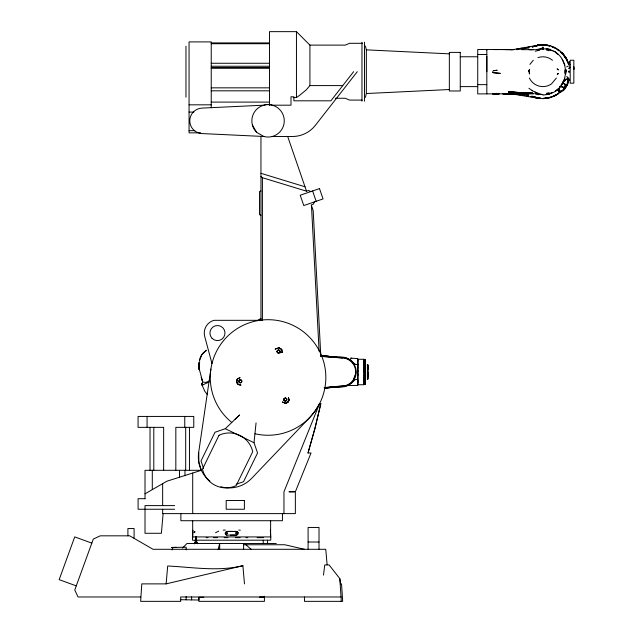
<?xml version="1.0" encoding="UTF-8"?>
<svg xmlns="http://www.w3.org/2000/svg" width="633" height="633" viewBox="0 0 633 633"><rect width="100%" height="100%" fill="white"/><g stroke="black" fill="none" stroke-linecap="round" stroke-linejoin="round"><path stroke-width="0.95" d="M198.889 600.155L198.889 597.299L203.858 597.259M261.358 597.283L259.459 597.259L264.412 596.966M357.787 382.783L357.787 380.164M357.787 375.646L357.787 373.85M357.787 372.014L357.787 370.178M357.787 368.382L357.787 366.657M357.787 365.455L357.787 363.864M357.787 361.253L357.787 360.422M364.157 383.82L364.157 383.266M364.157 382.372L364.157 378.218M364.157 379.571L364.157 377.165M364.157 376.057L364.157 374.871M364.157 371.112L364.157 368.359M364.157 367.678L364.157 365.993M364.157 365.154L364.157 361.696M364.157 363.35L364.157 362.78M364.157 361.854L364.157 360.763M364.157 360.209L364.157 359.607M365.106 380.647L365.106 379.491M365.106 378.985L365.106 377.268M365.106 376.975L365.106 371.349M365.106 372.006L365.106 370.455M365.106 369.522L365.106 363.382M365.106 363.136L365.106 363.477M365.225 383.693C365.225 386.407 365.217 380.211 365.249 384.191L364.703 383.661L365.249 383.131L364.703 383.139L365.249 383.131L365.241 384.191L364.711 384.191M365.288 379.009L365.249 371.397L364.703 371.405M365.431 378.542L365.431 381.082L365.431 375.701M365.431 363.674L365.249 361.459L365.431 373.478L365.431 371.595M365.431 364.917L365.431 362.946L365.399 364.236M365.391 381.042L365.399 379.42M367.662 376.39L367.654 371.484L367.797 372.924M367.797 377.205L367.646 368.121M367.797 368.438L367.797 364.75L367.654 369.767M367.797 376.548L367.654 374.483M486.832 50.039L486.832 49.485L486.832 93.898M486.832 71.695L486.832 56.4M543.438 49.192L543.438 48.393M195.201 540.804L196.016 540.804L196.016 542.979L197.789 543.715L197.496 542.987L196.681 542.972L196.673 540.804L195.201 540.804L195.201 542.972L194.386 542.987L194.086 543.715L194.75 543.715L195.051 542.987L194.386 542.987M270.608 535.763L270.631 520.722M365.106 381.011L365.106 380.552M364.711 380.837L365.241 380.844L365.241 379.658L364.711 379.665L365.241 379.658L365.241 380.844L364.711 380.837L365.249 380.686L365.423 381.47L365.431 380.884M367.654 372.892L367.71 379.302L367.797 376.231M566.195 70.516L566.195 72.004M573.838 66.647L573.838 69.385L573.838 67.596M364.711 380.686L365.241 380.844L365.249 379.658C365.296 385.204 365.106 373.502 365.288 382.569M364.703 372.623L365.249 372.623L365.225 371.025L365.233 373.003L365.257 361.475L365.288 361.973M199.332 367.82L199.411 369.783L199.237 362.859L199.403 369.719L199.237 362.859L199.229 363.326M365.399 380.465L365.399 379.634L365.423 381.137M199.213 365.122L199.221 363.928L199.126 366.19L199.142 362.899L199.229 363.374M365.241 380.219L365.225 379.571M365.399 377.822L365.431 371.334M364.711 363.192L365.241 363.611L364.711 363.192L365.249 363.184C365.201 367.417 365.225 360.153 365.249 364.371C364.901 361.522 365.882 364.197 364.703 364.363M364.703 380.409L365.241 380.409L364.703 380.409L365.249 379.816M365.233 361.111L365.249 359.829L364.711 359.837L365.249 359.837L365.249 360.897L364.703 360.367L365.249 360.367L364.711 360.889M365.431 366.657L365.241 381.232L365.233 380.647M365.431 373.248L365.399 379.792M199.284 367.069L199.237 362.938L199.11 365.328M199.245 368.105L199.15 363.049M367.654 370.432L367.797 368.24M568.711 64.645L569.463 62.881L568.727 64.344M553.495 96.453L563.37 90.566L564.66 89.071L567.16 85.352L567.666 78.088L562.856 82.124L563.805 81.325M568.173 82.266L568.64 79.616L568.102 83.524L563.37 90.566M355.461 373.897L355.588 372.014M279.026 350.033L277.618 350.223L277.025 351.489L277.642 352.763L279.026 352.945L280.055 351.956L279.794 350.587L278.56 349.922L277.317 350.587L277.072 351.964L278.085 352.945L282.231 352.383L281.938 349.772L278.971 347.762L275.07 349.163L279.074 347.683L281.938 349.772M365.209 364.173L365.249 363.184L365.249 364.212L364.711 364.204L365.249 364.212M365.431 379.768L365.431 380.583M365.431 365.518L365.431 368.841M341.179 601.35L341.179 596.982L180.69 596.982L180.69 601.35L140.645 601.35L141.792 583.879L166.131 583.879L242.89 565.704L244.48 583.879M163.116 513.616L161.399 533.279L145.012 533.279L145.012 505.609L174.613 505.609M166.131 583.879L167.69 565.997C192.661 567.223 218.171 571.734 242.89 565.696M199.276 368.366L199.245 366.254L199.403 369.696L199.102 364.6M199.3 368.604L199.173 366.926M238.768 381.375L239.828 379.919L241.189 380.116L241.83 381.375L241.213 382.641L241.774 380.789L240.769 379.919L239.385 380.093L238.768 381.375L239.06 382.277L240.287 382.949L241.537 382.277M236.069 484.285L243.539 481.713L257.552 452.991L254.015 442.72L256.064 422.899M365.296 376.698L365.423 375.504L365.431 377.3M365.431 363.445L365.431 364.252M323.487 575.136L324.737 564.945L329.12 564.945L339.826 578.641L340.562 583.879L341.535 583.879L342.682 601.35L304.457 601.35L304.457 596.982M367.797 369.846L367.654 372.141M210.884 369.094L198.643 452.619L198.683 461.599L201.349 470.303L166.859 481.222L145.012 493.835M199.427 360.778C200.028 356.434 202.71 352.446 206.516 350.263L201.887 354.535L199.435 360.755M199.11 365.178C199.395 357.78 199.047 370.447 199.213 365.233M565.198 85.344L564.05 87.14L562.69 87.212L561.416 86.191L562.508 87.283L561.511 86.135C560.64 83.857 564.074 82.527 565.15 84.64L564.05 83.548L564.952 84.529M569.447 68.119L569.945 66.987L568.766 68.57L569.471 67.992M367.654 369.545L367.797 368.857M365.431 97.355L366.341 93.534L366.341 49.849L365.431 46.027M529.441 69.931L528.373 71.371L529.599 69.353A13.491 13.491 0 0 0 529.599 74.037L528.982 72.676M558.717 91.207L559.24 89.269M218.132 549.294L219.698 543.47L219.698 549.294M559.683 87.591L556.589 90.788M560.031 86.302L558.52 91.951L564.66 89.071M567.943 81.554L568.608 79.133M567.2 79.782L567.666 78.088M552.427 92.56L546.16 94.404C571.868 91.563 571.868 51.827 546.16 48.986L552.427 50.822M162.649 509.249L162.649 513.616L295.358 513.616L295.358 491.778L311.032 452.983L308.018 452.983L314.941 428.438L320.82 403.688L319.562 403.672L315.202 410.88L309.861 417.369L251.665 478.342A30.946 30.946 0 0 1 220.862 486.753M308.018 452.983L314.941 428.438L320.82 403.688L319.554 403.688L283.964 491.778L283.964 513.616M561.297 84.553L561.139 85.107A2.168 2.168 0 0 0 563.489 87.576A2.168 2.168 0 0 0 565.324 84.711A2.168 2.168 0 0 0 562.112 83.596L561.7 83.944M565.427 85.724L564.921 86.832M559.92 86.713L560.055 86.254M568.711 78.745C571.464 84.142 566.844 75.96 569.376 79.703M288.442 397.571L289.052 400.056L287.683 402.477L285.364 403.276L282.302 401.908L285.333 403.379L288.616 401.48L288.442 397.571L289.067 399.7L287.714 402.398L285.333 403.379M566.495 85.605L565.119 87.979M565.388 73.673C564.486 74.29 564.486 69.076 565.388 69.725M172.073 550.014L172.999 547.434L176.172 547.379L175.57 547.387M564.913 78.16L562.199 84.094M283.774 399.945L284.399 398.299L285.784 398.11L286.852 399.186L286.227 400.824L284.842 401.021L283.774 399.945L284.075 400.46L285.301 401.132L286.781 400.167L286.551 398.663L285.325 397.991L283.845 398.964L284.075 400.46M353.483 379.412L355.358 374.601M569.581 61.559L568.679 63.68L568.917 63.023M279.026 352.945L280.087 351.489M314.443 201.887L313.311 204.198L311.246 204.91L313.185 210.528L320.804 355.873M568.98 63.617L569.368 62.96M567.16 85.352L567.477 84.775M566.962 84.189L563.813 89.229L567.01 84.482M199.474 369.324L199.419 368.77L199.419 369.64L199.458 369.189M287.683 402.477L289.052 400.056M237.834 378.589C235.104 381.058 237.407 385.742 241.023 385.078L238.095 384.429L236.607 381.881L237.391 378.953L239.962 377.679L237.391 378.953L236.726 380.52L236.853 382.823L238.111 384.112M192.986 530.217L192.519 536.919L270.789 536.919L270.758 540.194L192.535 540.194L192.535 536.919M269.476 105.489L269.476 31.65L296.45 31.65L309.917 45.117L309.917 85.597L306.23 89.894L299.876 95.124L296.45 97.577L293.902 97.577M199.213 363.785L199.213 365.051M568.98 66.109L569.368 65.61M353.633 71.695L330.885 100.813L293.902 100.813L293.902 96.794L290.99 96.794L290.99 105.181L272.253 105.181A12.201 12.201 0 0 0 263.858 105.181L201.927 108.108A12.739 12.739 0 0 0 189.789 120.84A12.739 12.739 0 0 0 201.927 133.563L263.858 136.491A16.205 16.205 0 0 0 284.201 119.423A16.205 16.205 0 0 0 261.207 106.146A16.205 16.205 0 0 0 256.594 132.297L263.858 136.491M357.273 71.695L315.392 125.294A29.126 29.126 0 0 1 292.446 136.491L272.253 136.491M563.536 89.285L564.85 87.647M566.005 86.824L564.13 88.62L564.612 88.359M529.884 64.408L533.295 60.277M283.845 398.964L284.399 398.299M286.227 400.824L286.781 400.167M556.407 78.001L551.517 83.865A14.915 14.915 0 0 1 529.386 78.009M568.023 66.125L566.685 66.892M367.797 375.14L367.654 373.193M565.831 73.879L565.831 69.511L566.195 69.875M182.494 548.004L187.028 543.47L276.281 543.47M560.403 91.255L559.026 92.616L560.213 91.611M203.581 468.444L201.009 460.966L215.014 432.244L225.293 428.707L239.606 414.955L235.136 419.228M563.576 81.515L566.076 79.418M560.798 91.294L559.461 92.402L560.609 91.405M230.507 535.13L236.639 535.107L237.961 533.967L238.055 532.788L236.204 531.411L226.519 531.443L225.221 533.326L226.005 534.822L226.907 535.13M202.718 381.936L201.642 384.421L202.734 381.928L205.654 382.467L209.175 381.082M565.53 87.52L564.13 88.62L564.541 88.335M496.177 93.629L496.557 93.336L495.275 93.882L496.77 93.866M558.235 93.629L553.4 96.311M199.348 369.11L199.403 369.656L199.102 364.347M555.299 90.994L557.918 89.031M558.298 93.787L557.744 94.167A26.942 26.942 0 0 1 538.548 98.281L514.597 94.364L512.469 93.431M257.386 320.615L260.954 318.383M367.797 364.75L367.662 367.947M556.383 94.562L552.712 96.335M512.619 49.706L538.548 45.109A26.942 26.942 0 0 1 568.703 63.98M512.572 49.722L510.269 49.611M215.529 532.717L218.749 531.127M202.236 385.093L203.019 384.745M201.982 385.212L208.835 382.158M239.385 380.093L239.828 379.919M260.954 191.008L259.498 191.538L259.498 214.674L260.954 215.204M199.142 366.388L199.221 365.668L199.411 369.759L199.205 364.45M260.954 176.449L262.41 177.707L306.53 191.19L308.595 190.478L310.835 191.577M199.245 366.412L199.379 368.39M552.055 96.612L549.436 97.427M535.233 51.257L539.688 50.11M546.501 93.32L549.017 92.671M550.876 97.419L545.535 98.503M549.8 94.151L542.987 95.1M545.733 98.083L547.585 97.759M536.08 45.908L537.765 45.631M532.44 46.502L534.26 46.209M516.56 49.097L518.467 48.788M520.373 48.472L522.28 48.163M524.187 47.855L526.086 47.538M527.993 47.23L529.9 46.921M344.661 385.671L326.367 387.396A72.621 72.621 0 0 1 324.286 387.546M516.694 49.706L518.403 49.469M517.414 49.603L528.871 48.029M279.469 352.747L282.231 352.383L281.361 349.005M326.05 388.005L324.333 388.187M325.742 388.045L339.375 386.81M326.438 387.958L328.836 387.72M342.841 386.549L324.515 388.1M329.105 387.356L331.795 387.127M336.384 386.731L340.056 386.415M542.892 48.749L537.045 49.509L541.27 48.796L545.939 48.947M223.307 530.161L225.277 530.05M366.341 93.534L449.343 89.53M173.537 547.426L172.999 547.434M357.787 379.365L355.683 379.404L353.349 381.208A14.923 14.923 0 0 1 341.559 386.937L336.898 386.937M172.461 547.442L171.448 547.458L186.149 547.205L186.149 549.887M495.734 93.874L495.275 93.882M196.016 542.979L196.681 542.972M497.498 93.858L498.598 93.842L477.733 93.898L477.733 49.485L507.753 49.596M364.711 363.619L365.241 363.611M492.585 93.391L492.585 93.898L498.282 93.85M502.634 93.826L512.77 93.763L502.974 93.819L505.814 93.803M494.626 93.882L508.552 93.787M492.585 93.898L499.619 93.842M364.711 371.713L365.249 371.706L364.711 371.713L364.711 372.315L365.249 372.323L364.711 372.315M507.903 93.787L524.48 93.716L506.004 93.795L516.488 93.747M508.521 93.787L524.48 93.716M348.419 385.481L357.787 385.442L357.787 358.587L350.603 358.183L351.782 358.183M226.519 531.443L231.551 531.427M533.54 49.675L530.676 49.683L539.593 49.675M211.232 42.917L269.476 42.917M362.337 43.297L349.598 43.297L345.23 45.117L309.917 45.117M211.232 43.717L269.476 43.717M529.022 49.675L531.388 49.675L521.719 49.659M477.733 54.478L486.832 54.478M460.262 56.764L477.733 56.764M211.232 63.268L269.476 63.268M211.232 66.251L269.476 66.251M211.232 67.494L269.476 67.494M211.232 68.293L269.476 68.293M477.733 84.64L486.832 84.64M309.917 85.597L342.769 85.597M460.262 86.618L477.733 86.618M211.232 87.837L269.476 87.837M211.232 90.82L269.476 90.82M335.419 98.265L345.23 98.265L349.598 100.085L362.218 100.085M211.232 102.103L269.476 102.103M189.061 104.817L211.232 104.817M189.061 112.096L193.88 112.096M189.061 130.667L194.845 130.667M200.629 132.851L189.061 132.851L189.061 41.905L211.232 41.905L211.232 107.689M259.53 320.322L214.041 320.322A13.19 13.19 0 0 0 204.712 336.479L211.976 363.556M335.039 357.091L341.591 357.091A14.923 14.923 0 0 1 351.829 361.15L355.081 364.355L357.787 364.663M364.703 360.367L365.249 360.367L365.209 359.37L365.233 360.747M201.349 470.303L145.012 470.303L145.012 498.851M145.012 498.693L138.097 498.693L138.097 509.249L174.613 509.249M206.144 537.646L208.012 537.646M213.606 537.646L217.404 537.646M224.177 537.646L227.959 537.646M235.349 537.646L240.097 537.646M245.897 537.646L247.835 537.646M257.164 537.646L263.51 537.646M308.097 542.014L319.016 542.014M196.831 542.987L197.496 542.987M140.645 596.982L78.033 596.982L74.773 589.98L93.296 539.087L100.291 535.827L129.725 535.827L153.051 549.294L325.766 549.294L327.111 564.668M496.193 49.516L495.275 49.509L495.892 49.619M507.492 49.596L512.01 49.619L492.585 49.485L496.145 49.516M196.016 540.804L196.673 540.804M505.11 49.58L512.785 49.619M499.572 49.54L492.585 49.485L497.53 49.524M499.508 49.54L499.975 49.54M496.786 49.524L495.267 49.509L496.177 49.754M180.358 599.696L197.82 600.013M320.884 356.252L342.801 357.922A14.14 14.14 0 0 1 355.73 372.014A14.14 14.14 0 0 1 342.801 386.106L326.304 387.531A72.02 72.02 0 0 1 324.238 387.681M320.891 356.379L342.793 358.049M321.35 355.73L325.742 355.983M320.931 355.793L342.841 357.479A14.591 14.591 0 0 1 356.134 373.13A14.591 14.591 0 0 1 340.617 386.573M199.545 361.839L199.846 361.862M366.341 49.849L449.343 53.852M238.688 530.074L240.326 530.161M531.728 96.066L539.846 98.289M326.478 356.442L329.374 356.696M333.227 357.028L337.072 357.36M538.628 97.822L540.4 97.988L538.612 97.893M326.414 356.07L328.883 356.316L325.52 355.96M540.036 98.479L534.608 97.324M520.405 94.19L528.697 95.33L526.648 93.32M514.289 93.352L521.829 94.388M515.484 94.032L517.121 94.301M514.661 93.977L516.504 94.277M518.348 94.578L520.191 94.879M522.961 95.33L524.804 95.63M526.648 95.939L528.492 96.24M530.335 96.54L532.242 96.849M534.141 97.158L536.04 97.466M550.314 49.398L546.928 48.543M547.664 45.647L548.993 45.94M538.92 98.21L534.45 97.094M304.457 549.294L284.747 544.744L243.95 544.744L243.61 543.47L243.61 549.294M285.325 397.991L285.784 398.11M284.842 401.021L285.301 401.132M546.501 50.07L549.017 50.719M534.853 93.771L538.517 94.776M566.685 76.49L568.307 77.772M535.732 93.494L542.892 94.641L535.178 93.257M534.972 92.125L538.113 93.091M260.954 173.315L305.011 186.782M91.825 543.122L74.726 536.895L59.162 579.654L76.269 585.881M355.754 364.624L353.792 363.326M277.642 352.763L278.085 352.945M552.055 46.779L555.355 48.274M237.264 531.72L237.913 532.567L236.702 531.451L226.749 531.443L225.356 532.638L225.293 533.595L226.749 535.107L236.766 535.099L237.794 534.236L237.779 532.266M552.174 46.882L554.492 47.894M532.052 90.646L535.85 92.347M240.769 379.919L241.189 380.116M225.293 428.707L254.015 442.72M278.56 349.922L279.794 350.587L280.055 351.956M240.287 382.949L239.06 382.277L238.815 380.892M553.859 51.059L556.542 52.563M556.019 48.606L556.47 48.868M528.895 88.28L532.448 90.733M349.685 359.425L351.054 360.375M555.299 52.389L557.918 54.351M560.316 51.874L562.713 54.272M245.881 544.744L251.159 549.294M528.697 95.33L526.767 93.47M560.601 51.969L561.613 52.974M207.545 394.731L204.823 391.305L202.085 385.157M565.237 57.461L563.742 55.372L565.261 57.587M270.323 530.217L270.789 536.919M286.551 398.663L286.852 399.186M252.401 125.033L256.594 132.297M566.693 59.075L562.104 52.816L566.219 58.22L568.371 63.245M367.797 379.183L367.646 376.849M562.199 59.288L564.913 65.231M566.313 59.257L567.049 60.776M568.853 79.457L569.463 80.502L569.241 79.37M199.585 370.265L202.449 380.876M201.951 379.618L202.473 380.947M202.394 380.734L201.159 377.331M312.607 190.968L316.168 201.294M287.809 136.831L306.53 191.19M199.11 364.141L199.213 364.64M199.514 369.727L199.237 368.026M199.34 368.999L199.506 369.577M199.371 369.324L199.237 367.844M277.025 351.489L277.072 351.964M241.774 380.789L241.83 381.375M341.029 596.982L339.826 578.641M199.292 367.132L199.355 368.089M311.468 205.535L319.095 351.22M364.165 361.364L364.157 359.425M365.415 362.606L365.431 363.999M365.431 366.127L365.431 363.753L365.431 364.41M365.304 367.085L365.32 367.995M365.423 375.678L365.431 376.817M364.157 381.248L364.157 380.678M367.646 372.56L367.654 373.597M198.683 461.599L198.659 452.492A30.946 30.946 0 0 0 209.942 481.135M542.346 48.891L542.346 47.253L542.346 49.247M367.797 365.399L367.797 366.507M367.797 370.329L367.797 367.203L367.797 368.723M367.797 377.545L367.797 378.763M365.431 361.767L365.431 382.435M365.431 362.305L365.431 363.389M365.431 364.513L365.431 365.486M365.431 377.861L365.431 378.748M365.106 365.043L365.106 365.85M365.106 367.86L365.106 368.659M365.106 372.608L365.106 373.573M365.106 379.705L365.106 374.507M364.157 371.674L364.157 378.036M364.157 372.916L364.157 367.219M364.157 384.35L364.157 382.047M192.677 520.722L192.701 537.646M543.438 47.253L543.438 49.247M542.346 48.274L542.346 48.694M367.797 371.112L367.797 376.073M365.613 364.007L365.613 380.022M365.106 367.053L365.106 367.892M365.106 368.817L365.106 371.025M364.521 42.205L364.521 101.177M364.157 363.84L364.157 366.127M364.157 380.844L364.157 381.612M361.973 42.205L361.973 101.177M319.016 549.294L319.016 527.455L308.097 527.455L308.097 549.294M296.45 31.65L296.45 97.577M282.437 513.616L282.437 520.722L180.872 520.722L180.872 513.616M267.553 540.194L267.553 543.035M264.412 596.254L264.412 601.35L198.889 601.35L198.889 597.33M263.225 540.194L263.225 543.035M262.41 177.707L262.41 320.63M260.954 137.084L260.954 320.662M196.309 536.919L196.309 540.194M196.159 536.919L196.159 540.194M195.977 536.919L195.977 540.194M195.826 536.919L195.826 540.194M192.701 473.041L192.701 513.616M191.609 596.856L191.609 599.91M189.457 427.346L189.457 470.303M186.149 596.531L186.149 599.799M185.967 46.209L185.967 97.173M185.691 427.346L185.691 470.303M184.971 470.303L184.971 475.486M184.765 416.427L184.765 427.346M179.511 470.303L179.511 477.219M175.832 470.303L175.832 427.346L193.769 427.346L193.769 416.427L138.073 416.427L138.073 427.346L163.646 427.346L163.646 470.303M162.649 483.652L162.649 505.609M153.795 427.346L153.795 470.303M152.292 470.303L152.292 489.625M150.029 427.346L150.029 470.303M147.07 416.427L147.07 427.346M134.093 538.351L134.093 528.547L127.906 528.547L127.906 535.827M537.939 57.627A14.915 14.915 0 0 1 552.498 60.285M540.748 45.236A26.546 26.546 0 0 1 545.029 45.236M513.355 49.785A5.8 5.8 0 0 1 514.661 49.406M231.781 422.456A57.785 57.785 0 0 1 239.424 327.285A57.785 57.785 0 0 1 325.235 369.142A57.785 57.785 0 0 1 254.941 433.747M570.198 64.645L570.198 83.168L573.838 83.16L573.838 60.23L570.198 60.222L570.198 64.645M492.537 72.004L492.529 72.431L492.537 72.004M568.727 71.276C568.719 74.599 570.317 69.788 568.727 71.276M219.018 435.259L202.489 469.14A24.022 24.022 0 0 0 236.188 485.574L252.717 451.693A24.022 24.022 0 0 0 219.018 435.259M194.426 531.894L194.141 532.4L194.861 531.514L194.426 531.894M194.608 532.242L194.331 532.67L194.853 531.942L194.608 532.242M557.483 74.101L557.277 74.567L558.448 73.46L557.483 74.093M226.843 532.717L226.559 533.54L227.366 533.841L227.643 533.018L226.843 532.717M235.943 532.717L235.666 533.54L236.465 533.841L236.742 533.018L235.943 532.717M535.423 45.987L532.187 47.119C537.813 44.706 544.166 44.318 550.077 45.845L543.383 44.872L535.423 45.987M319.491 188.594L300.216 195.233L303.777 205.559L323.052 198.92L319.491 188.594M535.621 45.758L534.656 46.043L538.548 45.109L534.758 45.853L538.548 45.109L535.621 45.758M493.843 70.651L493.147 70.825L497.221 70.223L493.843 70.651M550.797 97.316L542.655 98.503L550.797 97.316M540.115 44.896L537.045 45.402L543.391 44.769L550.101 45.734L543.391 44.769L540.115 44.896M533.215 93.439L524.464 93.407L533.215 93.439M365.249 363.342L364.711 363.358L365.249 363.342M365.249 380.093L364.711 380.101L365.249 380.101M290.5 491.77L288.949 491.778L294.646 491.778L290.5 491.77M526.094 93.716L517.114 93.739L533.777 93.708L526.094 93.716M460.262 52.397L449.343 52.397L449.343 90.986L460.262 90.986L460.262 52.397M364.015 359.275L357.938 359.275L357.938 384.753L364.015 384.753L364.015 359.275M365.241 363.935L364.703 363.935L365.249 363.935M244.393 500.513L226.195 500.513L226.195 509.249L244.393 509.249L244.393 500.513M524.48 93.249L508.521 92.276L524.48 93.249M500.157 73.365L493.202 72.692L500.157 73.365M532.464 92.98L524.48 92.529L532.464 92.98M524.48 93.106L508.521 91.5L524.48 93.106M538.548 98.281L534.331 97.427L538.548 98.281M538.905 98.329L534.023 97.126L538.905 98.329M558.251 69.844L557.222 68.942L558.251 69.844M567.928 79.845L567.271 79.449L567.928 79.845M559.738 91.255L560.173 91.785L559.738 91.255M559.216 50.846L557.095 49.39L559.216 50.846M564.628 56.068L562.033 52.887L566.124 58.276L568.632 64.107L564.628 56.068M212.126 338.394A7.541 7.541 0 0 0 224.739 335.015A7.541 7.541 0 0 0 215.505 325.781A7.541 7.541 0 0 0 212.126 338.394"/></g></svg>
